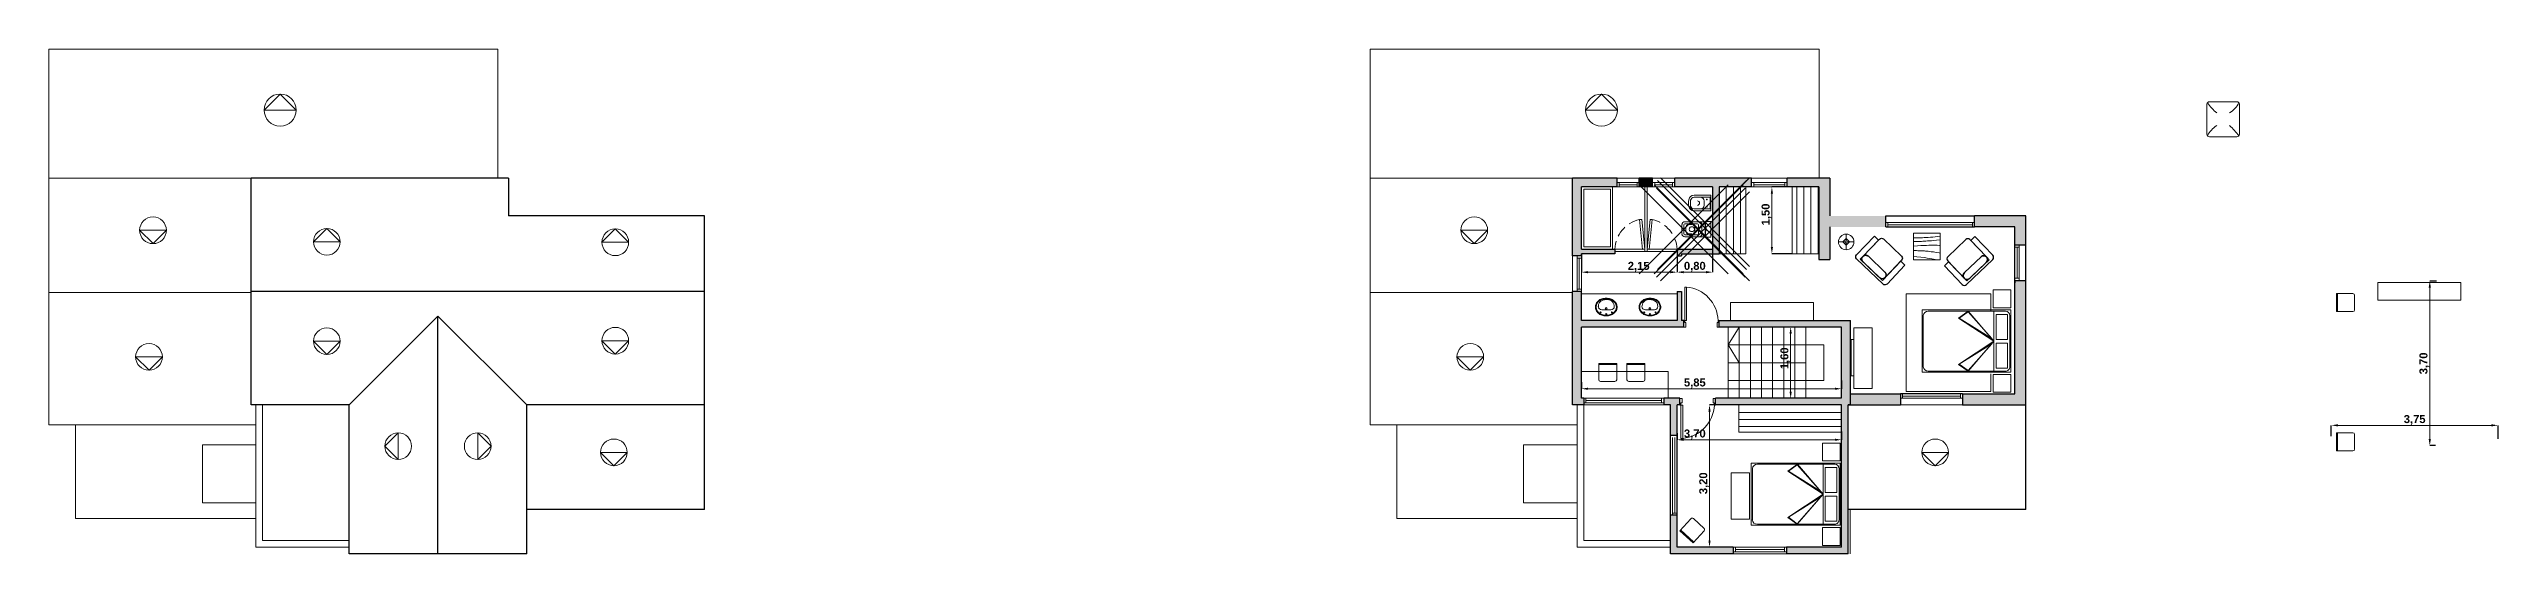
# Model space of a CAD drawing. Header units: millimetres. Extents: x 1416 to 3571, y 1446 to 1743.
# Drawn here: x 1655.4 to 1710.5, y 1487.1 to 1498.4 of the extents above; entities that cross this region are included whole.
import ezdxf

# ---------------------------------------------------------------- set-up
doc = ezdxf.new("R2010")
doc.units = ezdxf.units.MM
doc.header["$PDMODE"] = 3
doc.linetypes.add('HIDDEN', pattern=[0.375, 0.25, -0.125])
for name, color, linetype, lineweight in [('0.1', 50, 'Continuous', 0), ('0.2', 40, 'Continuous', 20), ('0.3', 30, 'Continuous', 30), ('0.4', 20, 'Continuous', 40), ('01', 50, 'Continuous', 30), ('10-MUEBLES', 7, 'Continuous', 20), ('carpinterias', 140, 'Continuous', 9), ('cotas', 104, 'Continuous', 18), ('muebles', 7, 'Continuous', 13)]:
    doc.layers.add(name, color=color, linetype=linetype, lineweight=lineweight)
for name, color, linetype, lineweight, true_color in [('gris', 252, 'Continuous', 18, 0x696969), ('madera', 7, 'Continuous', 18, 0x997033), ('rojo muros', 7, 'Continuous', 18, 0xe60a62)]:
    doc.layers.add(name, color=color, linetype=linetype, lineweight=lineweight, true_color=true_color)
doc.styles.add('SANSSERIFBOLD', font='sasb____.pfb')
doc.styles.get("Standard").update_dxf_attribs({"font": 'arial.ttf'})
doc.dimstyles.new('ISO-25', dxfattribs={"dimtxt": 2.5, "dimasz": 2.5, "dimexe": 1.25, "dimexo": 0.625, "dimtad": 1, "dimtxsty": 'Standard', "dimcen": 2.5, "dimadec": 0, "dimazin": 0, "dimtfac": 1, "dimtmove": 0, "dimatfit": 3, "dimfxl": 1, "dimarcsym": 0})
pattern_1 = [(90, (1692.9725, 1493.8359), (-0.15875, 1e-17), [])]

# ---------------------------------------------------------------- blocks, each defined once
blk = doc.blocks.new('aa')
at = {"layer": 'madera'}
for p, q in [((1233.437, -214.668), (1233.844, -214.668)), ((1233.437, -215.034), (1233.437, -214.668)), ((1233.437, -214.693), (1233.844, -214.693)), ((1233.844, -214.668), (1233.844, -215.034)), ((1233.803, -215.075), (1233.478, -215.075))]:
    blk.add_line(p, q, dxfattribs=at)
for centre, start, end in [((1233.478, -215.034), 180, 270), ((1233.803, -215.034), 270, 0)]:
    blk.add_arc(centre, 0.0406, start, end, dxfattribs=at)
blk = doc.blocks.new('CAM2')
at = {"layer": '0.1'}
for p, q in [((454.403, -70.302), (454.403, -71.452)), ((455.995, -70.202), (454.519, -70.202)), ((455.199, -70.357), (455.418, -70.202)), ((455.995, -70.879), (455.199, -70.357)), ((455.216, -70.36), (455.414, -70.217)), ((455.947, -70.818), (455.216, -70.36)), ((455.947, -70.818), (455.414, -70.217)), ((455.995, -70.879), (455.418, -70.202)), ((455.995, -70.202), (455.995, -71.552)), ((456.255, -70.202), (455.995, -70.202)), ((455.995, -70.879), (455.198, -71.399)), ((455.947, -70.939), (455.214, -71.396)), ((455.947, -70.939), (455.412, -71.54)), ((455.995, -70.879), (455.415, -71.552)), ((454.517, -71.552), (455.995, -71.552)), ((455.198, -71.399), (455.415, -71.552)), ((455.214, -71.396), (455.412, -71.54)), ((456.253, -71.552), (455.995, -71.552))]:
    blk.add_line(p, q, dxfattribs=at)
at = {"layer": '0.1', "lineweight": 0}
blk.add_line((456.353, -70.305), (456.353, -71.454), dxfattribs=at)
at = {"layer": '0.1'}
blk.add_lwpolyline([(454.378, -71.577), (456.378, -71.577), (456.378, -70.177), (454.378, -70.177)], close=True, dxfattribs=at)
at = {"layer": '0.1', "lineweight": 0}
for points in [[(456.045, -70.277), (456.301, -70.277), (456.301, -70.84), (456.045, -70.84)], [(456.045, -71.482), (456.301, -71.482), (456.301, -70.919), (456.045, -70.919)]]:
    blk.add_lwpolyline(points, close=True, dxfattribs=at)
at = {"layer": '0.1'}
for centre, radius, start, end in [((454.518, -70.318), 0.116, 89.6824, 171.9182), ((456.253, -70.303), 0.1, 358.8322, 88.5295), ((454.514, -71.441), 0.112, 186.0457, 271.2819), ((456.256, -71.455), 0.0968, 268.1228, 0.7932)]:
    blk.add_arc(centre, radius, start, end, dxfattribs=at)
at = {"layer": 'madera'}
for points in [[(455.978, -70.127), (456.378, -70.127), (456.378, -69.727), (455.978, -69.727)], [(455.978, -71.627), (456.378, -71.627), (456.378, -72.027), (455.978, -72.027)]]:
    blk.add_lwpolyline(points, close=True, dxfattribs=at)
blk = doc.blocks.new('i')
for p, q in [((1235.135, 1802.349), (1235.325, 1802.349)), ((1235.135, 1802.304), (1235.493, 1802.304)), ((1235.493, 1802.044), (1235.135, 1802.044)), ((1235.325, 1802.349), (1235.507, 1802.349)), ((1235.36, 1802.224), (1235.36, 1802.124)), ((1235.495, 1802.302), (1235.495, 1802.046)), ((1235.51, 1802.346), (1235.51, 1802.002)), ((1235.135, 1801.999), (1235.325, 1801.999)), ((1235.325, 1801.999), (1235.507, 1801.999))]:
    blk.add_line(p, q)
for centre in [(1235.42, 1802.254), (1235.42, 1802.094)]:
    blk.add_circle(centre, 0.0085)
for centre, radius, start, end in [((1235.382, 1802.174), 0.377, 168.5558, 191.4442), ((1235.135, 1802.224), 0.125, 90, 168.5558), ((1235.135, 1802.124), 0.125, 191.4442, 270), ((1235.382, 1802.174), 0.332, 168.5558, 191.4442), ((1235.135, 1802.224), 0.08, 90, 168.5558), ((1235.135, 1802.124), 0.08, 191.4442, 270), ((1235.198, 1802.171), 0.0578, 2.6193, 78.3941), ((1235.2, 1802.154), 0.075, 82.3942, 82.744), ((1235.198, 1802.177), 0.0578, 281.6059, 357.3807), ((1235.2, 1802.194), 0.075, 277.256, 277.6058), ((1235.28, 1802.224), 0.08, 0, 90), ((1235.28, 1802.124), 0.08, 270, 0), ((1235.493, 1802.302), 0.002, 0, 90), ((1235.493, 1802.046), 0.002, 270, 0), ((1235.507, 1802.346), 0.003, 0, 90), ((1235.507, 1802.002), 0.003, 270, 0)]:
    blk.add_arc(centre, radius, start, end)
blk = doc.blocks.new('in')
for p, q in [((1235.276, 1801.782), (1234.965, 1801.782)), ((1235.244, 1801.737), (1234.965, 1801.737)), ((1235.244, 1801.493), (1234.965, 1801.493)), ((1234.983, 1801.615), (1234.983, 1801.655)), ((1234.983, 1801.615), (1234.983, 1801.575)), ((1235.048, 1801.719), (1235.12, 1801.719)), ((1235.048, 1801.511), (1235.12, 1801.511)), ((1235.276, 1801.782), (1235.408, 1801.782)), ((1235.346, 1801.712), (1235.346, 1801.615)), ((1235.346, 1801.518), (1235.346, 1801.615)), ((1235.416, 1801.615), (1235.416, 1801.774)), ((1235.416, 1801.615), (1235.416, 1801.456)), ((1235.276, 1801.448), (1234.965, 1801.448)), ((1235.276, 1801.448), (1235.408, 1801.448))]:
    blk.add_line(p, q)
for points in [[(1235.328, 1801.687, -0.120573), (1235.325, 1801.688, -0.105064), (1235.323, 1801.689, -0.088664), (1235.322, 1801.692, -0.079761), (1235.322, 1801.695, -0.079761), (1235.322, 1801.698, -0.088664), (1235.323, 1801.7, -0.105064), (1235.325, 1801.702, -0.120573), (1235.328, 1801.703, -0.120573)], [(1235.328, 1801.543, 0.120573), (1235.325, 1801.542, 0.105064), (1235.323, 1801.54, 0.088664), (1235.322, 1801.538, 0.079761), (1235.322, 1801.535, 0.079761), (1235.322, 1801.532, 0.088664), (1235.323, 1801.53, 0.105064), (1235.325, 1801.528, 0.120573), (1235.328, 1801.527, 0.120573)], [(1235.328, 1801.703, -0.135765), (1235.33, 1801.702, -0.106933), (1235.331, 1801.7, -0.081683), (1235.333, 1801.698, -0.069843), (1235.333, 1801.695, -0.069843), (1235.333, 1801.692, -0.081683), (1235.331, 1801.689, -0.106933), (1235.33, 1801.688, -0.135765), (1235.328, 1801.687, -0.135765)], [(1235.328, 1801.527, 0.135765), (1235.33, 1801.528, 0.106933), (1235.331, 1801.53, 0.081683), (1235.333, 1801.532, 0.069843), (1235.333, 1801.535, 0.069843), (1235.333, 1801.538, 0.081683), (1235.331, 1801.54, 0.106933), (1235.33, 1801.542, 0.135765), (1235.328, 1801.543, 0.135765)]]:
    blk.add_lwpolyline(points, format="xyb")
blk.add_lwpolyline([(1235.426, 1801.792), (1235.426, 1801.438), (1235.545, 1801.438), (1235.545, 1801.792)], close=True)
for centre, radius, start, end in [((1235.848, 1801.615), 0.956, 173.5646, 180), ((1235.848, 1801.615), 0.956, 180, 186.4354), ((1234.965, 1801.715), 0.0678, 90, 173.5646), ((1234.965, 1801.515), 0.0678, 186.4354, 270), ((1235.846, 1801.615), 0.909, 173.5729, 180), ((1235.846, 1801.615), 0.909, 180, 186.4271), ((1234.965, 1801.714), 0.023, 90, 173.5729), ((1234.965, 1801.516), 0.023, 186.4271, 270), ((1235.048, 1801.655), 0.0648, 90, 180), ((1235.048, 1801.575), 0.0648, 180, 270), ((1235.108, 1801.615), 0.0504, 121.4719, 180), ((1235.108, 1801.615), 0.0504, 180, 238.5281), ((1235.119, 1801.6), 0.069, 89.562, 122.8418), ((1235.119, 1801.63), 0.069, 237.1582, 270.438), ((1235.12, 1801.6), 0.069, 57.1582, 90.438), ((1235.12, 1801.63), 0.069, 269.562, 302.8418), ((1235.131, 1801.615), 0.0504, 0, 58.5281), ((1235.131, 1801.615), 0.0504, 301.4719, 0), ((1235.159, 1801.67), 0.027, 3.3632, 90), ((1235.159, 1801.56), 0.027, 270, 356.6368), ((1234.23, 1801.615), 0.957, 0, 3.3632), ((1234.23, 1801.615), 0.957, 356.6368, 0), ((1235.243, 1801.714), 0.023, 6.4271, 90), ((1235.243, 1801.516), 0.023, 270, 353.5729), ((1234.362, 1801.615), 0.909, 0, 6.4271), ((1234.362, 1801.615), 0.909, 353.5729, 0), ((1235.276, 1801.712), 0.0702, 0, 90), ((1235.276, 1801.518), 0.0702, 270, 0), ((1235.408, 1801.774), 0.00819, 0, 90), ((1235.416, 1801.646), 0.0184, 28.8884, 87.2919), ((1235.416, 1801.584), 0.0184, 272.7081, 331.1116), ((1235.369, 1801.615), 0.0742, 327.5048, 32.4952), ((1235.408, 1801.456), 0.00819, 270, 0)]:
    blk.add_arc(centre, radius, start, end)
for p in [(1234.937, 1801.615), (1235.272, 1801.615), (1235.322, 1801.692), (1235.346, 1801.518), (1235.416, 1801.774), (1235.416, 1801.456)]:
    blk.add_point(p)
blk = doc.blocks.new('pil')
blk.add_line((1235.263, 1804.106), (1235.063, 1804.106))
for points in [[(1235.167, 1803.842, 0.080772), (1235.264, 1803.858, 0.089305), (1235.342, 1803.9, 0.110962), (1235.389, 1803.968, 0.119182), (1235.407, 1804.042, 0.119182), (1235.389, 1804.116, 0.110962), (1235.342, 1804.183, 0.089305), (1235.264, 1804.226, 0.080772), (1235.167, 1804.242, 0.080772), (1235.069, 1804.226, 0.089305), (1234.991, 1804.183, 0.104793), (1234.937, 1804.116, 0.119182), (1234.919, 1804.042, 0.119182), (1234.937, 1803.968, 0.104793), (1234.991, 1803.9, 0.089305), (1235.069, 1803.858, 0.080772)], [(1235.167, 1803.858, 0.080772), (1235.259, 1803.873, 0.088756), (1235.331, 1803.912, 0.11126), (1235.374, 1803.974, 0.120398), (1235.391, 1804.042, 0.120398), (1235.374, 1804.109, 0.11126), (1235.331, 1804.171, 0.088756), (1235.259, 1804.211, 0.080772), (1235.167, 1804.226, 0.080772), (1235.074, 1804.211, 0.089305), (1235.001, 1804.171, 0.104793), (1234.951, 1804.109, 0.119182), (1234.935, 1804.042, 0.119182), (1234.951, 1803.975, 0.104793), (1235.001, 1803.913, 0.089305), (1235.074, 1803.873, 0.080772)]]:
    blk.add_lwpolyline(points, format="xyb", close=True)
for points in [[(1235.163, 1803.874, -0.02495), (1235.135, 1803.875, -0.088119)], [(1235.163, 1803.874, 0.072856), (1235.241, 1803.884, 0.088119)]]:
    blk.add_lwpolyline(points, format="xyb")
for centre, radius in [((1235.035, 1804.162), 0.012), ((1235.163, 1804.074), 0.0219), ((1235.163, 1804.074), 0.0179), ((1235.163, 1804.202), 0.012), ((1235.291, 1804.162), 0.012)]:
    blk.add_circle(centre, radius)
for centre, radius, start, end in [((1235.063, 1804.026), 0.08, 90, 180), ((1235.137, 1804.029), 0.154, 177.9004, 269.4552), ((1235.188, 1804.029), 0.154, 290.171, 2.0996), ((1235.263, 1804.026), 0.08, 0, 90)]:
    blk.add_arc(centre, radius, start, end)
blk = doc.blocks.new('*D329')
at = {"layer": 'cotas', "color": 0, "linetype": 'Continuous', "lineweight": -2}
for p, q in [((1694.5, 1495.336), (1694.157, 1495.336)), ((1694.613, 1493.836), (1694.157, 1493.836))]:
    blk.add_line(p, q, dxfattribs=at)
at = {"layer": 'cotas', "color": 0, "linetype": 'Continuous', "lineweight": 9}
blk.add_line((1694.157, 1495.186), (1694.157, 1493.986), dxfattribs=at)
at = {"layer": 'cotas', "color": 0, "linetype": 'Continuous'}
for points in [[(1694.132, 1495.186), (1694.182, 1495.186), (1694.157, 1495.336)], [(1694.132, 1493.986), (1694.182, 1493.986), (1694.157, 1493.836)]]:
    blk.add_solid(points, dxfattribs=at)
at = {"layer": 'Defpoints', "color": 0, "linetype": 'Continuous'}
for p in [(1694.5, 1495.336), (1694.157, 1493.836), (1694.613, 1493.836)]:
    blk.add_point(p, dxfattribs=at)
at = {"layer": 'cotas', "linetype": 'Continuous', "insert": (1694.035, 1494.718), "char_height": 0.18, "attachment_point": 5, "rotation": 90, "style": 'SANSSERIFBOLD'}
blk.add_mtext('1,50', dxfattribs=at)
blk = doc.blocks.new('*D330')
at = {"layer": 'cotas', "color": 0, "linetype": 'Continuous', "lineweight": -2}
for p, q in [((1695.106, 1492.186), (1694.579, 1492.186)), ((1695.723, 1490.586), (1694.579, 1490.586))]:
    blk.add_line(p, q, dxfattribs=at)
at = {"layer": 'cotas', "color": 0, "linetype": 'Continuous', "lineweight": 9}
blk.add_line((1694.579, 1492.036), (1694.579, 1490.736), dxfattribs=at)
at = {"layer": 'cotas', "color": 0, "linetype": 'Continuous'}
for points in [[(1694.554, 1492.036), (1694.604, 1492.036), (1694.579, 1492.186)], [(1694.554, 1490.736), (1694.604, 1490.736), (1694.579, 1490.586)]]:
    blk.add_solid(points, dxfattribs=at)
at = {"layer": 'Defpoints', "color": 0, "linetype": 'Continuous'}
for p in [(1695.106, 1492.186), (1694.579, 1490.586), (1695.723, 1490.586)]:
    blk.add_point(p, dxfattribs=at)
at = {"layer": 'cotas', "linetype": 'Continuous', "insert": (1694.458, 1491.484), "char_height": 0.18, "attachment_point": 5, "rotation": 90, "style": 'SANSSERIFBOLD'}
blk.add_mtext('1,60', dxfattribs=at)
blk = doc.blocks.new('*D331')
at = {"layer": 'cotas', "color": 0, "linetype": 'Continuous', "lineweight": -2}
for p, q in [((1692.998, 1490.436), (1692.754, 1490.436)), ((1693.047, 1487.236), (1692.754, 1487.236))]:
    blk.add_line(p, q, dxfattribs=at)
at = {"layer": 'cotas', "color": 0, "linetype": 'Continuous', "lineweight": 9}
blk.add_line((1692.754, 1490.286), (1692.754, 1487.386), dxfattribs=at)
at = {"layer": 'cotas', "color": 0, "linetype": 'Continuous'}
for points in [[(1692.729, 1490.286), (1692.779, 1490.286), (1692.754, 1490.436)], [(1692.729, 1487.386), (1692.779, 1487.386), (1692.754, 1487.236)]]:
    blk.add_solid(points, dxfattribs=at)
at = {"layer": 'Defpoints', "color": 0, "linetype": 'Continuous'}
for p in [(1692.998, 1490.436), (1692.754, 1487.236), (1693.047, 1487.236)]:
    blk.add_point(p, dxfattribs=at)
at = {"layer": 'cotas', "linetype": 'Continuous', "insert": (1692.633, 1488.675), "char_height": 0.18, "attachment_point": 5, "rotation": 90, "style": 'SANSSERIFBOLD'}
blk.add_mtext('3,20', dxfattribs=at)
blk = doc.blocks.new('*D332')
at = {"layer": 'cotas', "color": 0, "linetype": 'Continuous', "lineweight": -2}
for p, q in [((1692.023, 1493.786), (1692.023, 1493.42)), ((1692.823, 1493.936), (1692.823, 1493.42))]:
    blk.add_line(p, q, dxfattribs=at)
at = {"layer": 'cotas', "color": 0, "linetype": 'Continuous', "lineweight": 9}
blk.add_line((1692.673, 1493.42), (1692.173, 1493.42), dxfattribs=at)
at = {"layer": 'cotas', "color": 0, "linetype": 'Continuous'}
for points in [[(1692.173, 1493.445), (1692.173, 1493.395), (1692.023, 1493.42)], [(1692.673, 1493.445), (1692.673, 1493.395), (1692.823, 1493.42)]]:
    blk.add_solid(points, dxfattribs=at)
at = {"layer": 'Defpoints', "color": 0, "linetype": 'Continuous'}
for p in [(1692.023, 1493.786), (1692.823, 1493.936), (1692.023, 1493.42)]:
    blk.add_point(p, dxfattribs=at)
at = {"layer": 'cotas', "linetype": 'Continuous', "insert": (1692.423, 1493.542), "char_height": 0.18, "attachment_point": 5, "style": 'SANSSERIFBOLD'}
blk.add_mtext('0,80', dxfattribs=at)
blk = doc.blocks.new('*D333')
at = {"layer": 'cotas', "color": 0, "linetype": 'Continuous', "lineweight": -2}
for p, q in [((1689.873, 1493.836), (1689.873, 1493.42)), ((1692.023, 1493.786), (1692.023, 1493.42))]:
    blk.add_line(p, q, dxfattribs=at)
at = {"layer": 'cotas', "color": 0, "linetype": 'Continuous', "lineweight": 9}
blk.add_line((1691.873, 1493.42), (1690.023, 1493.42), dxfattribs=at)
at = {"layer": 'cotas', "color": 0, "linetype": 'Continuous'}
for points in [[(1690.023, 1493.445), (1690.023, 1493.395), (1689.873, 1493.42)], [(1691.873, 1493.445), (1691.873, 1493.395), (1692.023, 1493.42)]]:
    blk.add_solid(points, dxfattribs=at)
at = {"layer": 'Defpoints', "color": 0, "linetype": 'Continuous'}
for p in [(1689.873, 1493.836), (1692.023, 1493.786), (1689.873, 1493.42)]:
    blk.add_point(p, dxfattribs=at)
at = {"layer": 'cotas', "linetype": 'Continuous', "insert": (1691.16, 1493.542), "char_height": 0.18, "attachment_point": 5, "style": 'SANSSERIFBOLD'}
blk.add_mtext('2,15', dxfattribs=at)
blk = doc.blocks.new('*D334')
at = {"layer": 'cotas', "color": 0, "linetype": 'Continuous', "lineweight": -2}
for p, q in [((1689.873, 1490.945), (1689.873, 1490.8)), ((1695.723, 1490.986), (1695.723, 1490.8))]:
    blk.add_line(p, q, dxfattribs=at)
at = {"layer": 'cotas', "color": 0, "linetype": 'Continuous', "lineweight": 9}
blk.add_line((1695.573, 1490.8), (1690.023, 1490.8), dxfattribs=at)
at = {"layer": 'cotas', "color": 0, "linetype": 'Continuous'}
for points in [[(1690.023, 1490.825), (1690.023, 1490.775), (1689.873, 1490.8)], [(1695.573, 1490.825), (1695.573, 1490.775), (1695.723, 1490.8)]]:
    blk.add_solid(points, dxfattribs=at)
at = {"layer": 'Defpoints', "color": 0, "linetype": 'Continuous'}
for p in [(1689.873, 1490.945), (1689.873, 1490.8), (1695.723, 1490.986)]:
    blk.add_point(p, dxfattribs=at)
at = {"layer": 'cotas', "linetype": 'Continuous', "insert": (1692.423, 1490.921), "char_height": 0.18, "attachment_point": 5, "style": 'SANSSERIFBOLD'}
blk.add_mtext('5,85', dxfattribs=at)
blk = doc.blocks.new('*D335')
at = {"layer": 'cotas', "color": 0, "linetype": 'Continuous', "lineweight": -2}
for p, q in [((1692.023, 1489.798), (1692.023, 1489.653)), ((1695.723, 1489.839), (1695.723, 1489.653))]:
    blk.add_line(p, q, dxfattribs=at)
at = {"layer": 'cotas', "color": 0, "linetype": 'Continuous', "lineweight": 9}
blk.add_line((1695.573, 1489.653), (1692.173, 1489.653), dxfattribs=at)
at = {"layer": 'cotas', "color": 0, "linetype": 'Continuous'}
for points in [[(1692.173, 1489.678), (1692.173, 1489.628), (1692.023, 1489.653)], [(1695.573, 1489.678), (1695.573, 1489.628), (1695.723, 1489.653)]]:
    blk.add_solid(points, dxfattribs=at)
at = {"layer": 'Defpoints', "color": 0, "linetype": 'Continuous'}
for p in [(1692.023, 1489.798), (1695.723, 1489.839), (1692.023, 1489.653)]:
    blk.add_point(p, dxfattribs=at)
at = {"layer": 'cotas', "linetype": 'Continuous', "insert": (1692.423, 1489.774), "char_height": 0.18, "attachment_point": 5, "style": 'SANSSERIFBOLD'}
blk.add_mtext('3,70', dxfattribs=at)
blk = doc.blocks.new('*D336')
at = {"layer": 'cotas', "color": 0, "linetype": 'Continuous', "lineweight": -2}
for p, q in [((1706.741, 1489.736), (1706.741, 1489.977)), ((1710.491, 1489.676), (1710.491, 1489.977))]:
    blk.add_line(p, q, dxfattribs=at)
at = {"layer": 'cotas', "color": 0, "linetype": 'Continuous', "lineweight": 9}
blk.add_line((1710.341, 1489.977), (1706.891, 1489.977), dxfattribs=at)
at = {"layer": 'cotas', "color": 0, "linetype": 'Continuous'}
for points in [[(1706.891, 1490.002), (1706.891, 1489.952), (1706.741, 1489.977)], [(1710.341, 1490.002), (1710.341, 1489.952), (1710.491, 1489.977)]]:
    blk.add_solid(points, dxfattribs=at)
at = {"layer": 'Defpoints', "color": 0, "linetype": 'Continuous'}
for p in [(1706.741, 1489.977), (1706.741, 1489.736), (1710.491, 1489.676)]:
    blk.add_point(p, dxfattribs=at)
at = {"layer": 'cotas', "linetype": 'Continuous', "insert": (1708.616, 1490.098), "char_height": 0.18, "attachment_point": 5, "style": 'SANSSERIFBOLD'}
blk.add_mtext('3,75', dxfattribs=at)
blk = doc.blocks.new('*D337')
at = {"layer": 'cotas', "color": 0, "linetype": 'Continuous', "lineweight": -2}
for p, q in [((1709.11, 1493.219), (1708.956, 1493.219)), ((1709.082, 1489.521), (1708.956, 1489.521))]:
    blk.add_line(p, q, dxfattribs=at)
at = {"layer": 'cotas', "color": 0, "linetype": 'Continuous', "lineweight": 9}
blk.add_line((1708.956, 1489.671), (1708.956, 1493.069), dxfattribs=at)
at = {"layer": 'cotas', "color": 0, "linetype": 'Continuous'}
for points in [[(1708.931, 1493.069), (1708.981, 1493.069), (1708.956, 1493.219)], [(1708.931, 1489.671), (1708.981, 1489.671), (1708.956, 1489.521)]]:
    blk.add_solid(points, dxfattribs=at)
at = {"layer": 'Defpoints', "color": 0, "linetype": 'Continuous'}
for p in [(1708.956, 1493.219), (1709.11, 1493.219), (1709.082, 1489.521)]:
    blk.add_point(p, dxfattribs=at)
at = {"layer": 'cotas', "linetype": 'Continuous', "insert": (1708.834, 1491.37), "char_height": 0.18, "attachment_point": 5, "rotation": 90, "style": 'SANSSERIFBOLD'}
blk.add_mtext('3,70', dxfattribs=at)
blk = doc.blocks.new('mesita')
blk.add_lwpolyline([(0, 0.6), (0.6, 0.6), (0.6, 0), (0, 0), (0, 0.6)])
at = {"linetype": 'Continuous'}
for points in [[(0.6, 0.53), (0.544, 0.522), (0.486, 0.515), (0.431, 0.51), (0.379, 0.507), (0.331, 0.503), (0.285, 0.501), (0.241, 0.498), (0.201, 0.497), (0.162, 0.495), (0.125, 0.494), (0.091, 0.493), (0.058, 0.492), (0.026, 0.492), (0, 0.492)], [(0.6, 0.452), (0.587, 0.45), (0.517, 0.441), (0.456, 0.434), (0.403, 0.429), (0.356, 0.425), (0.314, 0.423), (0.276, 0.42), (0.24, 0.418), (0.207, 0.416), (0.175, 0.414), (0.145, 0.413), (0.117, 0.412), (0.089, 0.411), (0.062, 0.41), (0.035, 0.409), (0.008, 0.408), (0, 0.408)], [(0, 0.309), (0.008, 0.31), (0.089, 0.315), (0.161, 0.319), (0.227, 0.323), (0.287, 0.325), (0.341, 0.327), (0.391, 0.328), (0.438, 0.329), (0.483, 0.329), (0.53, 0.327), (0.581, 0.325), (0.6, 0.323)], [(0.6, 0.15), (0.575, 0.155), (0.505, 0.167), (0.447, 0.176), (0.398, 0.183), (0.358, 0.188), (0.324, 0.192), (0.294, 0.195), (0.268, 0.197), (0.245, 0.199), (0.223, 0.201), (0.201, 0.202), (0.178, 0.203), (0.154, 0.204), (0.128, 0.205), (0.097, 0.205), (0.064, 0.206), (0.027, 0.206), (0, 0.206)], [(0, 0.077), (0.07, 0.069), (0.165, 0.059), (0.244, 0.049), (0.308, 0.04), (0.362, 0.031), (0.407, 0.024), (0.446, 0.016), (0.481, 0.009), (0.512, 0.003), (0.525, 0)]]:
    blk.add_lwpolyline(points, dxfattribs=at)
blk = doc.blocks.new('Lamp - Table')
at = {"linetype": 'Continuous'}
for p, q in [((-1, 0), (-7, 0)), ((0, 3), (-3, 0)), ((-3, 0), (0, -3)), ((0, 7), (0, 1)), ((3, 0), (0, 3)), ((0, -3), (3, 0)), ((1, 0), (7, 0)), ((0, -1), (0, -7))]:
    blk.add_line(p, q, dxfattribs=at)
for radius in [7, 1]:
    blk.add_circle((0, 0), radius, dxfattribs=at)
blk = doc.blocks.new('ALMOHADON PUF')
for p, q in [((-0.175, -0.137), (-0.175, 0.137)), ((-0.15, 0.162), (0.15, 0.162)), ((0.175, 0.137), (0.175, -0.137)), ((0.15, -0.163), (-0.15, -0.163))]:
    blk.add_line(p, q)
for centre, radius, start, end in [((-0.15, 0.137), 0.025, 90, 180), ((-0.446, -0.251), 0.495, 39.2465, 55.5129), ((0.289, -0.079), 0.267, 117.5814, 147.5649), ((0.15, 0.137), 0.025, 0, 90), ((-0.15, -0.137), 0.025, 180, 270), ((-0.289, 0.079), 0.267, 297.5814, 327.5649), ((0.446, 0.251), 0.495, 219.2465, 235.5129), ((0.15, -0.137), 0.025, 270, 0)]:
    blk.add_arc(centre, radius, start, end)

msp = doc.modelspace()

# ---------------------------------------------------------------- hatches: boundary and pattern name
at = {"layer": 'madera'}
h = msp.add_hatch(dxfattribs=at)
h.set_pattern_fill('LINE', color=256, scale=0.05, angle=90, style=0)
h.set_pattern_definition(pattern_1)
h.paths.add_polyline_path([(1693.573, 1495.336), (1692.973, 1495.336), (1692.973, 1493.836), (1693.573, 1493.836)])
h = msp.add_hatch(dxfattribs=at)
h.set_pattern_fill('LINE', color=256, scale=0.05, angle=90, style=0)
h.set_pattern_definition(pattern_1)
h.paths.add_polyline_path([(1695.213, 1495.336), (1694.613, 1495.336), (1694.613, 1493.836), (1695.213, 1493.836)])
h = msp.add_hatch(dxfattribs=at)
h.set_pattern_fill('LINE', color=256, scale=0.05, style=0)
h.set_pattern_definition([(360, (1693.4116, 1490.425), (4e-17, 0.15875), [])])
h.paths.add_polyline_path([(1695.723, 1489.825), (1695.723, 1490.425), (1693.412, 1490.425), (1693.412, 1489.825)])
at = {"layer": 'rojo muros'}
for points in [[(1689.673, 1493.786), (1689.873, 1493.786), (1689.873, 1493.836), (1690.623, 1493.836), (1690.623, 1493.936), (1689.873, 1493.936), (1689.873, 1495.336), (1690.673, 1495.336), (1690.673, 1495.536), (1689.673, 1495.536)], [(1691.173, 1495.536), (1691.173, 1495.336), (1691.473, 1495.336), (1691.473, 1495.536)], [(1691.973, 1495.536), (1691.973, 1495.336), (1692.823, 1495.336), (1692.823, 1493.936), (1692.023, 1493.936), (1692.023, 1493.786), (1692.123, 1493.786), (1692.123, 1493.836), (1692.973, 1493.836), (1692.973, 1495.336), (1693.698, 1495.336), (1693.698, 1495.536)], [(1695.463, 1495.336), (1695.463, 1495.536), (1694.5, 1495.536), (1694.5, 1495.336)], [(1696.718, 1494.686), (1695.463, 1494.686), (1695.463, 1495.536), (1694.5, 1495.536), (1694.5, 1495.336), (1695.213, 1495.336), (1695.213, 1493.702), (1695.463, 1493.702), (1695.463, 1494.436), (1696.718, 1494.436)], [(1698.718, 1494.686), (1698.718, 1494.436), (1699.871, 1494.436), (1699.871, 1494.686)], [(1689.923, 1490.436), (1689.923, 1490.586), (1689.873, 1490.586), (1689.873, 1492.186), (1692.173, 1492.186), (1692.173, 1492.336), (1692.123, 1492.336), (1692.123, 1492.986), (1692.023, 1492.986), (1692.023, 1492.336), (1689.873, 1492.336), (1689.873, 1492.986), (1689.673, 1492.986), (1689.673, 1490.436)], [(1695.923, 1490.586), (1695.923, 1492.336), (1692.973, 1492.336), (1692.973, 1492.186), (1695.723, 1492.186), (1695.723, 1490.586)], [(1695.873, 1490.436), (1695.923, 1490.436), (1695.923, 1490.586), (1695.673, 1490.586), (1695.673, 1490.436), (1695.723, 1490.436), (1695.723, 1487.236), (1694.487, 1487.236), (1694.487, 1487.086), (1695.873, 1487.086)], [(1697.047, 1490.686), (1695.923, 1490.686), (1695.923, 1490.598), (1695.923, 1490.436), (1697.047, 1490.436)]]:
    msp.add_hatch(color=256, dxfattribs=at).paths.add_polyline_path(points)
h = msp.add_hatch(color=256, dxfattribs=at)
h.paths.add_polyline_path([(1699.871, 1493.233), (1699.621, 1493.233), (1699.621, 1490.686), (1698.447, 1490.686), (1698.447, 1490.436), (1699.871, 1490.436)])
h.paths.add_polyline_path([(1699.621, 1494.033), (1699.871, 1494.033), (1699.871, 1494.686), (1698.718, 1494.686), (1698.718, 1494.436), (1699.621, 1494.436)])
h = msp.add_hatch(color=256, dxfattribs=at)
h.paths.add_polyline_path([(1692.885, 1490.586), (1692.885, 1490.436), (1695.673, 1490.436), (1695.673, 1490.586)])
h.paths.add_polyline_path([(1692.085, 1490.436), (1692.085, 1490.586), (1691.723, 1490.586), (1691.723, 1490.436), (1691.873, 1490.436), (1691.873, 1489.755), (1692.023, 1489.755), (1692.023, 1490.436)])
h.paths.add_polyline_path([(1693.287, 1487.086), (1693.287, 1487.236), (1692.023, 1487.236), (1692.023, 1487.955), (1691.873, 1487.955), (1691.873, 1487.086)])

# ---------------------------------------------------------------- linework, layer by layer
for points in [[(1696.061, 1493.81), (1696.462, 1494.231), (1696.556, 1494.142), (1696.205, 1493.774), (1696.146, 1493.712), (1696.644, 1493.236), (1697.055, 1493.666), (1697.15, 1493.575), (1696.748, 1493.154, -0.414214), (1696.657, 1493.152), (1696.063, 1493.719, -0.414214)], [(1696.327, 1493.777, 0.414214), (1696.205, 1493.774), (1696.577, 1494.164, -0.414214), (1696.668, 1494.166), (1697.074, 1493.779, -0.414214), (1697.076, 1493.688), (1696.704, 1493.298, 0.414214), (1696.701, 1493.42)], [(1699.127, 1493.799), (1698.725, 1494.22), (1698.632, 1494.131), (1698.983, 1493.763), (1699.042, 1493.701), (1698.543, 1493.225), (1698.133, 1493.655), (1698.038, 1493.564), (1698.439, 1493.143, 0.414214), (1698.531, 1493.141), (1699.125, 1493.708, 0.414214)], [(1698.861, 1493.766, -0.414214), (1698.983, 1493.763), (1698.611, 1494.153, 0.414214), (1698.519, 1494.155), (1698.114, 1493.768, 0.414214), (1698.112, 1493.677), (1698.484, 1493.287, -0.414214), (1698.487, 1493.409)], [(1696.208, 1493.652, -1), (1696.327, 1493.777), (1696.701, 1493.42, -1), (1696.582, 1493.295)], [(1698.98, 1493.641, 1), (1698.861, 1493.766), (1698.487, 1493.409, 1), (1698.606, 1493.284)]]:
    msp.add_lwpolyline(points, format="xyb", close=True)
at = {"layer": '0.1'}
for p, q in [((1655.4, 1489.986), (1655.4, 1498.436)), ((1665.5, 1498.436), (1655.4, 1498.436)), ((1665.5, 1495.536), (1665.5, 1498.436)), ((1685.123, 1489.986), (1685.123, 1498.436)), ((1695.223, 1498.436), (1685.123, 1498.436)), ((1695.223, 1495.536), (1695.223, 1498.436)), ((1659.95, 1495.536), (1655.4, 1495.536)), ((1689.673, 1495.536), (1685.123, 1495.536)), ((1691.173, 1495.536), (1690.673, 1495.536)), ((1691.473, 1495.536), (1691.973, 1495.536)), ((1693.698, 1495.536), (1694.5, 1495.536)), ((1696.718, 1494.686), (1698.718, 1494.686)), ((1689.673, 1493.786), (1689.673, 1492.986)), ((1699.871, 1493.233), (1699.871, 1494.033)), ((1655.4, 1492.961), (1659.95, 1492.961)), ((1685.123, 1492.961), (1689.673, 1492.961)), ((1660.05, 1490.436), (1660.05, 1487.236)), ((1660.2, 1490.436), (1660.2, 1487.386)), ((1689.773, 1490.436), (1689.773, 1487.236)), ((1689.923, 1490.436), (1691.723, 1490.436)), ((1689.923, 1490.436), (1689.923, 1487.386)), ((1698.447, 1490.436), (1697.047, 1490.436)), ((1660.05, 1489.986), (1655.4, 1489.986)), ((1689.773, 1489.986), (1685.123, 1489.986)), ((1691.873, 1489.755), (1691.873, 1487.955)), ((1662.15, 1487.236), (1660.05, 1487.236)), ((1662.15, 1487.386), (1660.2, 1487.386)), ((1691.873, 1487.236), (1689.773, 1487.236)), ((1691.873, 1487.386), (1689.923, 1487.386)), ((1693.287, 1487.086), (1694.487, 1487.086))]:
    msp.add_line(p, q, dxfattribs=at)
for points in [[(1660.96, 1497.064), (1660.24, 1497.064), (1660.6, 1497.424), (1660.96, 1497.064)], [(1690.682, 1497.064), (1689.963, 1497.064), (1690.323, 1497.424), (1690.682, 1497.064)], [(1658.04, 1494.362), (1657.44, 1494.362), (1657.74, 1494.062), (1658.04, 1494.362)], [(1661.951, 1494.103), (1661.35, 1494.103), (1661.651, 1494.403), (1661.951, 1494.103)], [(1668.44, 1494.092), (1667.839, 1494.092), (1668.14, 1494.392), (1668.44, 1494.092)], [(1687.763, 1494.362), (1687.162, 1494.362), (1687.462, 1494.062), (1687.763, 1494.362)], [(1699.084, 1491.136), (1699.084, 1490.736), (1697.175, 1490.736), (1697.175, 1492.936), (1699.084, 1492.936), (1699.084, 1492.536)], [(1661.951, 1491.869), (1661.35, 1491.869), (1661.651, 1491.569), (1661.951, 1491.869)], [(1668.44, 1491.88), (1667.839, 1491.88), (1668.14, 1491.58), (1668.44, 1491.88)], [(1657.95, 1491.516), (1657.35, 1491.516), (1657.65, 1491.216), (1657.95, 1491.516)], [(1687.673, 1491.516), (1687.072, 1491.516), (1687.373, 1491.216), (1687.673, 1491.516)], [(1663.257, 1489.209), (1663.257, 1489.809), (1662.956, 1489.509), (1663.257, 1489.209)], [(1665.044, 1489.209), (1665.044, 1489.809), (1665.344, 1489.509), (1665.044, 1489.209)], [(1668.408, 1489.37), (1667.808, 1489.37), (1668.108, 1489.07), (1668.408, 1489.37)], [(1698.131, 1489.37), (1697.53, 1489.37), (1697.831, 1489.07), (1698.131, 1489.37)]]:
    msp.add_lwpolyline(points, dxfattribs=at)
for centre, radius in [((1660.6, 1497.064), 0.36), ((1690.323, 1497.064), 0.36), ((1657.74, 1494.362), 0.3), ((1687.462, 1494.362), 0.3), ((1661.651, 1494.103), 0.3), ((1668.14, 1494.092), 0.3), ((1661.651, 1491.869), 0.3), ((1668.14, 1491.88), 0.3), ((1657.65, 1491.516), 0.3), ((1687.373, 1491.516), 0.3), ((1663.257, 1489.509), 0.3), ((1665.044, 1489.509), 0.3), ((1668.108, 1489.37), 0.3), ((1697.831, 1489.37), 0.3)]:
    msp.add_circle(centre, radius, dxfattribs=at)
at = {"layer": '0.2'}
for p, q in [((1690.573, 1493.936), (1690.573, 1495.336)), ((1692.023, 1492.936), (1689.873, 1492.936))]:
    msp.add_line(p, q, dxfattribs=at)
msp.add_lwpolyline([(1690.523, 1493.986), (1689.923, 1493.986), (1689.923, 1495.286), (1690.523, 1495.286)], close=True, dxfattribs=at)
at = {"layer": '0.3'}
for p, q in [((1665.74, 1495.536), (1659.95, 1495.536)), ((1659.95, 1492.986), (1659.95, 1495.536)), ((1665.74, 1495.536), (1665.74, 1494.686)), ((1690.673, 1495.536), (1689.673, 1495.536)), ((1689.673, 1493.786), (1689.673, 1495.536)), ((1689.873, 1493.936), (1689.873, 1495.336)), ((1690.673, 1495.336), (1689.873, 1495.336)), ((1690.673, 1495.336), (1690.673, 1495.536)), ((1691.173, 1495.336), (1691.173, 1495.536)), ((1691.473, 1495.536), (1691.173, 1495.536)), ((1691.473, 1495.336), (1691.173, 1495.336)), ((1691.473, 1495.336), (1691.473, 1495.536)), ((1691.973, 1495.336), (1691.973, 1495.536)), ((1693.698, 1495.536), (1691.973, 1495.536)), ((1692.823, 1495.336), (1691.973, 1495.336)), ((1692.823, 1495.336), (1692.823, 1493.936)), ((1692.973, 1495.336), (1692.973, 1493.836)), ((1693.698, 1495.336), (1692.973, 1495.336)), ((1693.698, 1495.336), (1693.698, 1495.536)), ((1694.5, 1495.336), (1694.5, 1495.536)), ((1695.463, 1495.536), (1694.5, 1495.536)), ((1695.213, 1495.336), (1694.5, 1495.336)), ((1695.213, 1495.336), (1695.213, 1493.702)), ((1695.463, 1495.536), (1695.463, 1494.686)), ((1670.149, 1494.686), (1665.74, 1494.686)), ((1670.149, 1494.686), (1668.996, 1494.686)), ((1670.149, 1490.436), (1670.149, 1494.686)), ((1696.718, 1494.436), (1696.718, 1494.686)), ((1698.718, 1494.436), (1698.718, 1494.686)), ((1698.718, 1494.436), (1698.718, 1494.686)), ((1699.871, 1494.686), (1698.718, 1494.686)), ((1699.871, 1490.436), (1699.871, 1494.686)), ((1695.463, 1494.436), (1695.463, 1493.702)), ((1699.073, 1494.436), (1698.718, 1494.436)), ((1699.621, 1494.436), (1698.718, 1494.436)), ((1699.621, 1490.686), (1699.621, 1494.436)), ((1689.873, 1493.786), (1689.673, 1493.786)), ((1689.873, 1493.936), (1690.623, 1493.936)), ((1690.623, 1493.836), (1689.873, 1493.836)), ((1689.873, 1493.786), (1689.873, 1493.836)), ((1690.623, 1493.936), (1690.623, 1493.836)), ((1692.023, 1493.936), (1692.023, 1493.786)), ((1692.023, 1493.936), (1692.823, 1493.936)), ((1692.023, 1493.786), (1692.123, 1493.786)), ((1692.123, 1493.836), (1692.123, 1493.786)), ((1692.123, 1493.836), (1692.973, 1493.836)), ((1695.213, 1493.702), (1695.463, 1493.702)), ((1699.621, 1494.033), (1699.871, 1494.033)), ((1659.95, 1490.436), (1659.95, 1492.986)), ((1670.149, 1492.986), (1659.95, 1492.986)), ((1689.873, 1492.986), (1689.673, 1492.986)), ((1689.673, 1490.436), (1689.673, 1492.986)), ((1689.873, 1492.336), (1689.873, 1492.986)), ((1692.023, 1492.986), (1692.023, 1492.336)), ((1692.023, 1492.986), (1692.123, 1492.986)), ((1692.123, 1492.986), (1692.123, 1492.336)), ((1699.621, 1493.233), (1699.871, 1493.233)), ((1699.621, 1493.233), (1699.621, 1493.183)), ((1662.15, 1490.436), (1664.15, 1492.428)), ((1664.15, 1487.086), (1664.15, 1492.428)), ((1664.15, 1492.428), (1666.15, 1490.436)), ((1692.023, 1492.336), (1689.873, 1492.336)), ((1692.173, 1492.186), (1689.873, 1492.186)), ((1689.873, 1490.586), (1689.873, 1492.186)), ((1692.173, 1492.336), (1692.123, 1492.336)), ((1692.173, 1492.186), (1692.173, 1492.336)), ((1692.973, 1492.186), (1692.973, 1492.336)), ((1692.973, 1492.336), (1695.923, 1492.336)), ((1695.723, 1492.186), (1692.973, 1492.186)), ((1695.723, 1490.598), (1695.723, 1492.186)), ((1695.923, 1490.598), (1695.923, 1492.336)), ((1662.15, 1490.436), (1659.95, 1490.436)), ((1662.15, 1487.086), (1662.15, 1490.436)), ((1666.15, 1487.086), (1666.15, 1490.436)), ((1670.149, 1490.436), (1666.15, 1490.436)), ((1689.923, 1490.436), (1689.673, 1490.436)), ((1689.923, 1490.586), (1689.873, 1490.586)), ((1689.923, 1490.586), (1689.923, 1490.436)), ((1691.723, 1490.586), (1691.723, 1490.436)), ((1692.085, 1490.586), (1691.723, 1490.586)), ((1691.873, 1490.436), (1691.723, 1490.436)), ((1691.873, 1487.086), (1691.873, 1490.436)), ((1692.085, 1490.436), (1692.023, 1490.436)), ((1692.023, 1487.236), (1692.023, 1490.436)), ((1695.673, 1490.586), (1692.885, 1490.586)), ((1695.673, 1490.436), (1692.885, 1490.436)), ((1695.723, 1490.436), (1695.673, 1490.436)), ((1695.723, 1487.236), (1695.723, 1490.436)), ((1695.873, 1487.086), (1695.873, 1490.436)), ((1695.923, 1490.436), (1695.873, 1490.436)), ((1695.873, 1490.436), (1697.047, 1490.436)), ((1695.923, 1490.436), (1695.923, 1490.686)), ((1695.923, 1490.686), (1697.047, 1490.686)), ((1697.047, 1490.686), (1697.047, 1490.436)), ((1697.047, 1490.686), (1697.047, 1490.436)), ((1698.447, 1490.686), (1699.621, 1490.686)), ((1698.447, 1490.686), (1698.447, 1490.436)), ((1698.447, 1490.436), (1699.871, 1490.436)), ((1692.023, 1487.955), (1691.873, 1487.955)), ((1666.15, 1487.086), (1662.15, 1487.086)), ((1693.287, 1487.086), (1691.873, 1487.086)), ((1693.287, 1487.236), (1692.023, 1487.236)), ((1693.287, 1487.236), (1693.287, 1487.086)), ((1694.487, 1487.236), (1694.487, 1487.086)), ((1695.723, 1487.236), (1694.487, 1487.236)), ((1695.873, 1487.086), (1694.487, 1487.086))]:
    msp.add_line(p, q, dxfattribs=at)
at = {"layer": '01'}
for p, q in [((1696.718, 1494.686), (1698.718, 1494.686)), ((1696.718, 1494.436), (1698.718, 1494.436)), ((1670.149, 1488.086), (1670.149, 1490.436)), ((1692.085, 1490.436), (1692.085, 1490.586)), ((1692.885, 1490.436), (1692.885, 1490.586)), ((1698.447, 1490.686), (1697.047, 1490.686)), ((1699.871, 1488.086), (1699.871, 1490.436)), ((1691.873, 1489.755), (1692.023, 1489.755)), ((1670.149, 1488.086), (1666.15, 1488.086)), ((1699.871, 1488.086), (1695.873, 1488.086))]:
    msp.add_line(p, q, dxfattribs=at)
at = {"layer": 'carpinterias'}
for p, q in [((1690.723, 1495.436), (1691.123, 1495.436)), ((1690.723, 1495.386), (1691.123, 1495.386)), ((1690.723, 1495.336), (1691.123, 1495.336)), ((1691.923, 1495.436), (1691.523, 1495.436)), ((1691.923, 1495.386), (1691.523, 1495.386)), ((1691.923, 1495.336), (1691.523, 1495.336)), ((1694.45, 1495.436), (1693.748, 1495.436)), ((1694.45, 1495.386), (1693.748, 1495.386)), ((1694.45, 1495.336), (1693.748, 1495.336)), ((1698.668, 1494.536), (1696.768, 1494.536)), ((1698.668, 1494.486), (1696.768, 1494.486)), ((1698.668, 1494.436), (1696.768, 1494.436)), ((1689.773, 1493.036), (1689.773, 1493.736)), ((1689.823, 1493.036), (1689.823, 1493.736)), ((1689.873, 1493.036), (1689.873, 1493.736)), ((1699.621, 1493.983), (1699.621, 1493.283)), ((1699.671, 1493.983), (1699.671, 1493.283)), ((1699.721, 1493.983), (1699.721, 1493.283)), ((1691.673, 1490.586), (1689.973, 1490.586)), ((1691.673, 1490.536), (1689.973, 1490.536)), ((1691.673, 1490.486), (1689.973, 1490.486)), ((1697.097, 1490.686), (1698.397, 1490.686)), ((1697.097, 1490.636), (1698.397, 1490.636)), ((1697.097, 1490.586), (1698.397, 1490.586)), ((1691.923, 1488.005), (1691.923, 1489.705)), ((1691.973, 1488.005), (1691.973, 1489.705)), ((1692.023, 1488.005), (1692.023, 1489.705)), ((1694.437, 1487.236), (1693.337, 1487.236)), ((1694.437, 1487.186), (1693.337, 1487.186)), ((1694.437, 1487.136), (1693.337, 1487.136))]:
    msp.add_line(p, q, dxfattribs=at)
for points in [[(1690.723, 1495.336), (1690.673, 1495.336), (1690.673, 1495.436), (1690.723, 1495.436)], [(1691.123, 1495.336), (1691.173, 1495.336), (1691.173, 1495.436), (1691.123, 1495.436)], [(1691.298, 1495.336), (1691.298, 1493.886), (1691.348, 1493.886), (1691.348, 1495.336)], [(1691.523, 1495.336), (1691.473, 1495.336), (1691.473, 1495.436), (1691.523, 1495.436)], [(1691.923, 1495.336), (1691.973, 1495.336), (1691.973, 1495.436), (1691.923, 1495.436)], [(1693.748, 1495.336), (1693.698, 1495.336), (1693.698, 1495.436), (1693.748, 1495.436)], [(1694.45, 1495.336), (1694.5, 1495.336), (1694.5, 1495.436), (1694.45, 1495.436)], [(1691.298, 1493.936), (1691.228, 1494.607), (1691.178, 1494.602), (1691.248, 1493.931)], [(1691.348, 1493.936), (1691.417, 1494.607), (1691.467, 1494.602), (1691.397, 1493.931)], [(1696.768, 1494.436), (1696.718, 1494.436), (1696.718, 1494.536), (1696.768, 1494.536)], [(1698.718, 1494.436), (1698.668, 1494.436), (1698.668, 1494.536), (1698.718, 1494.536)], [(1698.668, 1494.436), (1698.718, 1494.436), (1698.718, 1494.536), (1698.668, 1494.536)], [(1689.873, 1493.736), (1689.873, 1493.786), (1689.773, 1493.786), (1689.773, 1493.736)], [(1691.298, 1493.936), (1690.623, 1493.936), (1690.623, 1493.886), (1691.298, 1493.886)], [(1692.023, 1493.936), (1691.348, 1493.936), (1691.348, 1493.886), (1692.023, 1493.886)], [(1699.621, 1493.983), (1699.621, 1494.033), (1699.721, 1494.033), (1699.721, 1493.983)], [(1689.873, 1493.036), (1689.873, 1492.986), (1689.773, 1492.986), (1689.773, 1493.036)], [(1699.621, 1493.283), (1699.621, 1493.233), (1699.721, 1493.233), (1699.721, 1493.283)], [(1695.939, 1491.091), (1696.002, 1491.091), (1696.002, 1491.904), (1695.939, 1491.904)], [(1689.973, 1490.586), (1689.923, 1490.586), (1689.923, 1490.486), (1689.973, 1490.486)], [(1691.673, 1490.586), (1691.723, 1490.586), (1691.723, 1490.486), (1691.673, 1490.486)], [(1697.047, 1490.686), (1697.097, 1490.686), (1697.097, 1490.586), (1697.047, 1490.586)], [(1697.097, 1490.686), (1697.047, 1490.686), (1697.047, 1490.586), (1697.097, 1490.586)], [(1698.397, 1490.686), (1698.447, 1490.686), (1698.447, 1490.586), (1698.397, 1490.586)], [(1692.023, 1488.005), (1692.023, 1487.955), (1691.923, 1487.955), (1691.923, 1488.005)], [(1693.337, 1487.236), (1693.287, 1487.236), (1693.287, 1487.136), (1693.337, 1487.136)], [(1694.437, 1487.236), (1694.487, 1487.236), (1694.487, 1487.136), (1694.437, 1487.136)]]:
    msp.add_lwpolyline(points, close=True, dxfattribs=at)
at = {"layer": 'carpinterias', "linetype": 'HIDDEN'}
for centre, start, end in [((1691.335, 1493.906), 102.7312, 177.6201), ((1691.31, 1493.906), 2.3799, 77.2688)]:
    msp.add_arc(centre, 0.713, start, end, dxfattribs=at)
at = {"layer": 'gris'}
for p, q in [((1693.173, 1490.586), (1693.173, 1492.186)), ((1693.423, 1492.186), (1693.173, 1491.786)), ((1693.423, 1490.586), (1693.423, 1492.186)), ((1693.673, 1490.586), (1693.673, 1492.186)), ((1693.923, 1490.586), (1693.923, 1492.186)), ((1694.173, 1490.586), (1694.173, 1492.186)), ((1694.423, 1490.586), (1694.423, 1492.186)), ((1694.673, 1490.586), (1694.673, 1492.186)), ((1694.923, 1490.586), (1694.923, 1492.186)), ((1695.323, 1491.786), (1693.173, 1491.786)), ((1693.173, 1491.786), (1693.423, 1491.386)), ((1694.923, 1491.386), (1693.173, 1491.386)), ((1695.323, 1491.786), (1695.323, 1490.986)), ((1695.323, 1490.986), (1693.173, 1490.986)), ((1656, 1487.886), (1656, 1489.986)), ((1685.723, 1487.886), (1685.723, 1489.986)), ((1695.921, 1487.086), (1695.921, 1488.086)), ((1660.05, 1487.886), (1656, 1487.886)), ((1689.773, 1487.886), (1685.723, 1487.886))]:
    msp.add_line(p, q, dxfattribs=at)
for points in [[(1660.05, 1489.536), (1658.85, 1489.536), (1658.85, 1488.236), (1660.05, 1488.236)], [(1689.773, 1489.536), (1688.573, 1489.536), (1688.573, 1488.236), (1689.773, 1488.236)]]:
    msp.add_lwpolyline(points, dxfattribs=at)
at = {"layer": 'madera'}
for p, q in [((1693.573, 1495.336), (1693.573, 1493.836)), ((1694.613, 1495.336), (1694.613, 1493.836)), ((1695.213, 1495.336), (1695.213, 1493.836)), ((1692.973, 1493.836), (1693.573, 1493.836)), ((1694.613, 1493.836), (1695.213, 1493.836)), ((1695.092, 1492.736), (1693.225, 1492.736)), ((1693.225, 1492.336), (1693.225, 1492.736)), ((1695.092, 1492.736), (1695.092, 1492.336)), ((1691.823, 1491.186), (1689.873, 1491.186)), ((1691.823, 1490.586), (1691.823, 1491.186)), ((1693.412, 1490.425), (1693.412, 1489.825)), ((1695.723, 1489.825), (1693.412, 1489.825))]:
    msp.add_line(p, q, dxfattribs=at)
for points in [[(1692.198, 1493.086), (1692.198, 1492.336), (1692.238, 1492.336), (1692.238, 1493.086)], [(1707.788, 1493.187), (1709.656, 1493.187), (1709.656, 1492.788), (1707.788, 1492.788)], [(1696.411, 1490.806), (1696.411, 1492.166), (1696.002, 1492.166), (1696.002, 1490.806)], [(1692.112, 1489.684), (1692.112, 1490.434), (1692.152, 1490.434), (1692.152, 1489.684)], [(1693.655, 1487.867), (1693.243, 1487.867), (1693.243, 1488.908), (1693.655, 1488.908)]]:
    msp.add_lwpolyline(points, close=True, dxfattribs=at)
for points in [[(1692.173, 1492.186), (1692.173, 1492.336), (1692.198, 1492.336), (1692.198, 1492.286), (1692.223, 1492.286), (1692.223, 1492.186), (1692.173, 1492.186)], [(1692.973, 1492.186), (1692.973, 1492.336), (1692.948, 1492.336), (1692.948, 1492.286), (1692.923, 1492.286), (1692.923, 1492.186), (1692.973, 1492.186)], [(1692.087, 1490.584), (1692.087, 1490.434), (1692.112, 1490.434), (1692.112, 1490.484), (1692.137, 1490.484), (1692.137, 1490.584), (1692.087, 1490.584)], [(1692.887, 1490.584), (1692.887, 1490.434), (1692.862, 1490.434), (1692.862, 1490.484), (1692.837, 1490.484), (1692.837, 1490.584), (1692.887, 1490.584)]]:
    msp.add_lwpolyline(points, dxfattribs=at)
for centre, start, end in [((1692.163, 1492.305), 2.2879, 84.5734), ((1692.078, 1490.465), 275.4266, 357.7121)]:
    msp.add_arc(centre, 0.785, start, end, dxfattribs=at)

# ---------------------------------------------------------------- block references
at = {"linetype": 'Continuous', "rotation": 90}
msp.add_blockref('aa', (1492.19, 259.097), dxfattribs=at)
at = {"linetype": 'Continuous', "xscale": -1}
for p in [(2924.105, 1706.037), (2924.739, 1706.037)]:
    msp.add_blockref('aa', p, dxfattribs=at)
for p, rotation in [((1492.19, 2723.247), 90), ((637.509, 2162.382), 137.5138627363136)]:
    msp.add_blockref('aa', p, dxfattribs=dict(at, rotation=rotation))
at = {"layer": '0.4'}
for p in [(1243.157, 1562.747), (1239.314, 1559.307)]:
    msp.add_blockref('CAM2', p, dxfattribs=at)
at = {"layer": '10-MUEBLES', "xscale": -2.25, "yscale": 2.25, "zscale": 2.25, "rotation": 90}
msp.add_blockref('ALMOHADON PUF', (1704.308, 1496.857), dxfattribs=at)
at = {"layer": '10-MUEBLES', "xscale": 0.02499999999997726, "yscale": 0.02499999999997726, "zscale": 0.025}
msp.add_blockref('Lamp - Table', (1695.828, 1494.1), dxfattribs=at)
at = {"layer": '10-MUEBLES'}
msp.add_blockref('mesita', (1697.345, 1493.698), dxfattribs=at)
at = {"layer": 'muebles', "xscale": -1, "rotation": 180}
for name, p in [('in', (457.237, 3296)), ('i', (457.273, 3297.147)), ('pil', (456.25, 3296.678))]:
    msp.add_blockref(name, p, dxfattribs=at)
at = {"layer": 'muebles', "rotation": 180}
msp.add_blockref('pil', (2925.595, 3296.678), dxfattribs=at)

# ---------------------------------------------------------------- dimensions: what is measured, and where the dimension line sits
at = {"layer": 'cotas', "linetype": 'Continuous'}
for base, p1, p2, angle, picture, middle in [((1694.157, 1493.836), (1694.5, 1495.336), (1694.613, 1493.836), 90, '*D329', (1694.157, 1494.718)), ((1694.579, 1490.586), (1695.106, 1492.186), (1695.723, 1490.586), 90, '*D330', (1694.579, 1491.484)), ((1692.754, 1487.236), (1692.998, 1490.436), (1693.047, 1487.236), 90, '*D331', (1692.754, 1488.675)), ((1706.741, 1489.977), (1710.491, 1489.676), (1706.741, 1489.736), 180, '*D336', (1708.616, 1489.977))]:
    dim = msp.add_linear_dim(base=base, p1=p1, p2=p2, angle=angle, dimstyle='ISO-25', override={"dimtxt": 0.18, "dimasz": 0.15, "dimexe": 0, "dimexo": 0, "dimgap": 0.01, "dimzin": 0, "dimtxsty": 'SANSSERIFBOLD', "dimclrt": 256, "dimlwd": 9}, dxfattribs=at)
    dim.commit()
    dim.dimension.update_dxf_attribs({"geometry": picture, "text_midpoint": middle, "dimtype": 160})
for base, p1, p2, picture, middle in [((1689.873, 1493.42), (1692.023, 1493.786), (1689.873, 1493.836), '*D333', (1691.16, 1493.42)), ((1692.023, 1493.42), (1692.823, 1493.936), (1692.023, 1493.786), '*D332', (1692.423, 1493.42)), ((1689.873, 1490.8), (1695.723, 1490.986), (1689.873, 1490.945), '*D334', (1692.423, 1490.8)), ((1692.023, 1489.653), (1695.723, 1489.839), (1692.023, 1489.798), '*D335', (1692.423, 1489.653))]:
    dim = msp.add_linear_dim(base=base, p1=p1, p2=p2, dimstyle='ISO-25', override={"dimtxt": 0.18, "dimasz": 0.15, "dimexe": 0, "dimexo": 0, "dimgap": 0.01, "dimzin": 0, "dimtxsty": 'SANSSERIFBOLD', "dimclrt": 256, "dimlwd": 9}, dxfattribs=at)
    dim.commit()
    dim.dimension.update_dxf_attribs({"geometry": picture, "text_midpoint": middle, "dimtype": 160})
dim = msp.add_linear_dim(base=(1708.956, 1493.219), p1=(1709.082, 1489.521), p2=(1709.11, 1493.219), angle=90, dimstyle='ISO-25', override={"dimtxt": 0.18, "dimasz": 0.15, "dimexe": 0, "dimexo": 0, "dimgap": 0.01, "dimzin": 0, "dimtxsty": 'SANSSERIFBOLD', "dimclrt": 256, "dimlwd": 9}, dxfattribs=at)
dim.commit()
dim.dimension.update_dxf_attribs({"geometry": '*D337', "text_midpoint": (1708.834, 1491.37)})

doc.saveas('drawing.dxf')
